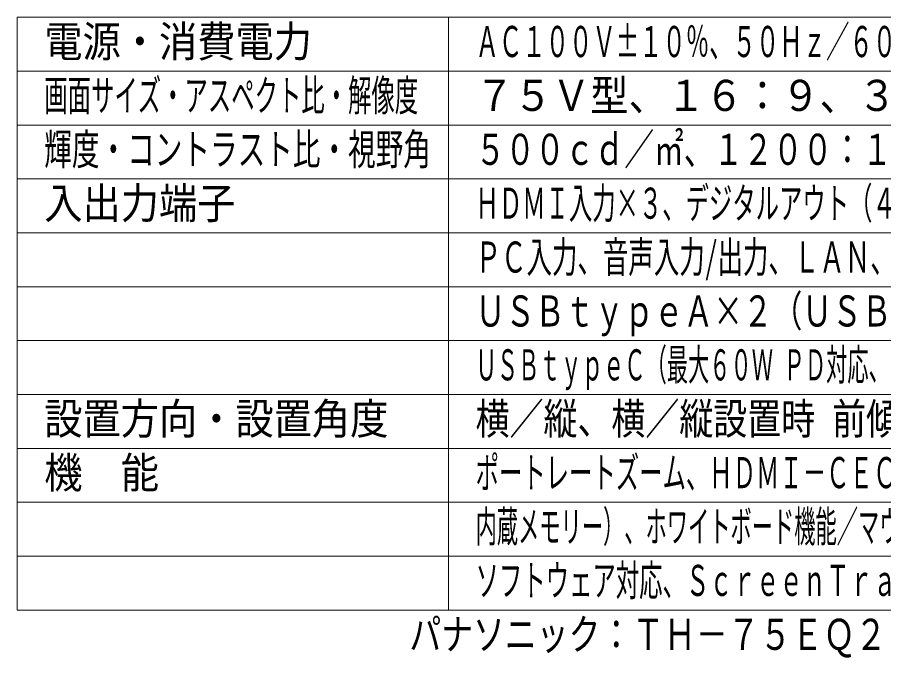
# Model space of a CAD drawing. Units: millimetres on the paper. Extents: x -62 to 65, y -59 to 59.
# Drawn here: x -62.5 to 17.9, y -58.9 to 0.5 of the extents above; entities that cross this region are included whole.
import ezdxf
from ezdxf.enums import TextEntityAlignment as Align

# ---------------------------------------------------------------- set-up
doc = ezdxf.new("R2010")
doc.units = ezdxf.units.MM
doc.layers.add('0-0_MOJI1', color=7, linetype='Continuous')
doc.layers.add('0-1_相当品', color=4, linetype='Continuous')
doc.layers.add('0-2_WAKU', color=4, linetype='Continuous', lineweight=9)
doc.styles.add('ＭＳ ゴシック', font='')
doc.styles.get('ＭＳ ゴシック').set_extended_font_data('MS Gothic')

msp = doc.modelspace()

# ---------------------------------------------------------------- linework, layer by layer
at = {"layer": '0-2_WAKU', "color": 3}
for p, q in [((-62.475, -54.507), (-62.475, 0.493)), ((62.525, 0.493), (-62.475, 0.493)), ((-22.475, -54.507), (-22.475, 0.493)), ((-62.475, -54.507), (62.525, -54.507))]:
    msp.add_line(p, q, dxfattribs=at)
at = {"layer": '0-2_WAKU'}
for p, q in [((62.525, -4.507), (-62.475, -4.507)), ((62.525, -9.507), (-62.475, -9.507)), ((62.525, -14.507), (-62.475, -14.507)), ((62.525, -19.507), (-62.475, -19.507)), ((-62.475, -24.507), (62.525, -24.507)), ((-62.475, -29.507), (62.525, -29.507)), ((-62.475, -34.507), (62.525, -34.507)), ((-62.475, -39.507), (62.525, -39.507)), ((-62.475, -44.507), (62.525, -44.507)), ((-62.475, -49.507), (62.525, -49.507))]:
    msp.add_line(p, q, dxfattribs=at)

# ---------------------------------------------------------------- texts
at = {"layer": '0-0_MOJI1', "style": 'ＭＳ ゴシック'}
for s, height, width, p in [('電源・消費電力', 2.889, 0.9, (-59.975, -4.062)), ('ＡＣ１００Ｖ±１０％、５０Ｈｚ／６０Ｈｚ、３９０Ｗ（動作時平均消費電力２３１Ｗ）', 2.889, 0.55, (-19.975, -4.062)), ('画面サイズ・アスペクト比・解像度', 2.889, 0.55, (-59.975, -9.062)), ('７５Ｖ型、１６：９、３８４０×２１６０', 2.889, 0.9, (-19.975, -9.062)), ('輝度・コントラスト比・視野角', 2.889, 0.65, (-59.975, -14.062)), ('５００ｃｄ／㎡、１２００：１、１７８°／１７８°（ＣＲ＞１０）', 2.889, 0.7, (-19.975, -14.062)), ('入出力端子', 2.889, 0.9, (-59.975, -19.062)), ('ＨＤＭＩ入力×３、デジタルアウト（４Ｋ対応）、ＩＲ入力／出力、シリアル入力、', 2.886, 0.55, (-19.975, -19.062)), ('ＰＣ入力、音声入力/出力、ＬＡＮ、スロット（Ｉｎｔｅｌ ＳＤＭ仕様対応）、', 2.886, 0.6, (-19.975, -24.062)), ('ＵＳＢｔｙｐｅＡ×２（ＵＳＢ３．０対応、ＵＳＢ２．０対応）、', 2.886, 0.7, (-19.975, -29.062)), ('ＵＳＢｔｙｐｅＣ（最大６０Ｗ ＰＤ対応、ＵＳＢ２．０対応、ＤＰ Ａｌｔ Ｍｏｄｅ対応）  ', 2.889, 0.5, (-19.975, -34.062)), ('設置方向・設置角度', 2.889, 0.9, (-59.975, -39.062)), ('横／縦、横／縦設置時 前傾０～２０度 後傾０～２０度', 2.886, 0.8, (-19.975, -39.062)), ('機\u3000能', 2.889, 0.9, (-59.975, -44.062)), ('ポートレートズーム、ＨＤＭＩ－ＣＥＣ対応、メディアプレイヤー（ＵＳＢメモリー／', 2.889, 0.55, (-19.975, -44.062)), ('内蔵メモリー）、ホワイトボード機能／マウスアノテーション、コンテンツマネージメント', 2.889, 0.5, (-19.975, -49.062)), ('ソフトウェア対応、ＳｃｒｅｅｎＴｒａｎｓｆｅｒ対応、１８時間連続稼働／日', 2.889, 0.55, (-19.975, -54.062))]:
    msp.add_text(s, height=height, dxfattribs=dict(at, width=width)).set_placement(p, align=Align.BOTTOM_LEFT)
at = {"layer": '0-1_相当品', "style": 'ＭＳ ゴシック', "width": 0.75}
msp.add_text('パナソニック：ＴＨ－７５ＥＱ２Ｊ＋ＴＹ－ＷＫ９８ＰＶ１\u3000相当品', height=2.886, dxfattribs=at).set_placement((-26.115, -59.062), align=Align.BOTTOM_LEFT)

doc.saveas('drawing.dxf')
